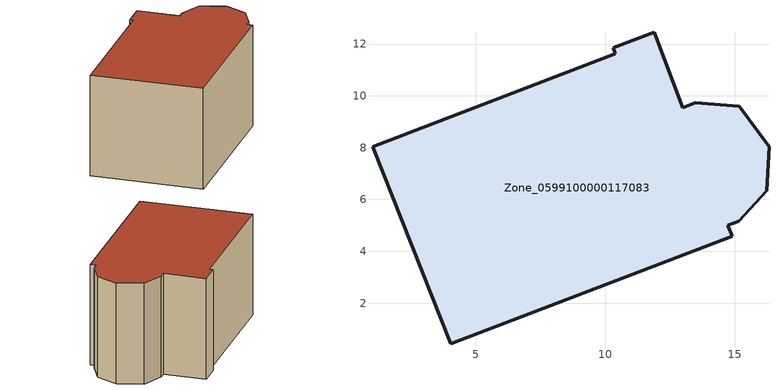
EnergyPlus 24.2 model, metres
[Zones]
Zone_0599100000117083
 floor ground (C_G): 12.99,9.54 13.46,9.74 15.17,9.6 16.31,8.04 16.23,6.34 15.14,5.16 14.73,5 14.89,4.58 4.04,0.42 1.01,8.03 10.39,11.62 10.3,11.85 11.88,12.46 z0
 wall outside (C_F): 13.46,9.74 12.99,9.54 11.88,12.46 10.3,11.85 10.39,11.62 1.01,8.03 4.04,0.42 14.89,4.58 14.73,5 15.14,5.16 16.23,6.34 16.31,8.04 15.17,9.6 13.46,9.74 z0:7.6
 roof outside (C_R): 4.04,0.42 14.89,4.58 14.73,5 15.14,5.16 16.23,6.34 16.31,8.04 15.17,9.6 13.46,9.74 12.99,9.54 11.88,12.46 10.3,11.85 10.39,11.62 1.01,8.03 z7.6
[BUILDING]
Pand.0599100000117083: North Axis=0; Terrain=City; Loads Convergence Tolerance Value=0.04; Temperature Convergence Tolerance Value=0.4; Solar Distribution=FullExterior; Maximum Number of Warmup Days=25; Minimum Number of Warmup Days=1
[Site:Location]
Rotterdam.The.Hague.AP_ZH_NLD Design_Conditions: Latitude=51.96; Longitude=4.45; Time Zone=1; Elevation=-4.5
[SITE:GROUNDTEMPERATURE:BUILDINGSURFACE]
18, 18, 18, 18, 18, 18, 18, 18, 18, 18, 18, 18
[MATERIAL] Thermal Absorptance=0.9; Solar Absorptance=0.7; Visible Absorptance=0.7
Name | Roughness | Thickness | Conductivity | Density | Specific Heat
G.TC.1946-1964 | MediumSmooth | 0.15 | 1 | 540 | 1210
F.TC.1946-1964 | Rough | 0.3 | 0.857143 | 1920 | 840
R.TC.1946-1964 | MediumRough | 0.2 | 0.235294 | 1500 | 1000
[CONSTRUCTION]
C_G: G.TC.1946-1964
C_F: F.TC.1946-1964
C_R: R.TC.1946-1964
[ZONE]
Zone_0599100000117083: Type=1; Multiplier=1; Ceiling Height=Autocalculate; Volume=Autocalculate; Floor Area=autocalculate; Part of Total Floor Area=Yes
[ZONEINFILTRATION:DESIGNFLOWRATE]
Infil_Zone_0599100000117083: Zone or ZoneList or Space or SpaceList=Zone_0599100000117083; Schedule=AlwaysOn; Design Flow Rate Calculation Method=Flow/Area; Flow Rate per Floor Area=0.003; Constant Term Coefficient=1; Temperature Term Coefficient=0; Velocity Term Coefficient=0; Velocity Squared Term Coefficient=0
[HVACTEMPLATE:ZONE:IDEALLOADSAIRSYSTEM]
Zone_0599100000117083: Maximum Heating Supply Air Temperature=50; Minimum Cooling Supply Air Temperature=13; Maximum Heating Supply Air Humidity Ratio=0.0156; Minimum Cooling Supply Air Humidity Ratio=0.0077; Heating Limit=NoLimit; Cooling Limit=NoLimit; Dehumidification Control Type=ConstantSensibleHeatRatio; Cooling Sensible Heat Ratio=0.7; Dehumidification Setpoint=60; Humidification Control Type=None; Humidification Setpoint=30; Outdoor Air Method=None; Outdoor Air Flow Rate per Person=0.00944; Outdoor Air Flow Rate per Zone Floor Area=0; Outdoor Air Flow Rate per Zone=0; Demand Controlled Ventilation Type=None; Outdoor Air Economizer Type=NoEconomizer; Heat Recovery Type=None; Sensible Heat Recovery Effectiveness=0.7; Latent Heat Recovery Effectiveness=0.65
[ZONECONTROL:THERMOSTAT]
ThermostatControl_Zone_0599100000117083: Zone or ZoneList=Zone_0599100000117083; Control Type Schedule=DualSetpointControlType; Control 1=Thermostat_Zone_0599100000117083; Temperature Difference Between Cutout And Setpoint=0
[THERMOSTATSETPOINT:DUALSETPOINT]
Thermostat_Zone_0599100000117083: Heating Setpoint Temperature Schedule=HeatingSetpoint_Zone_0599100000117083; Cooling Setpoint Temperature Schedule=CoolingSetpoint_Zone_0599100000117083
[SCHEDULE:COMPACT]
HeatingSetpoint_Zone_0599100000117083: Through: 12/31, For: AllDays, Until: 24:00, 21
CoolingSetpoint_Zone_0599100000117083: Through: 12/31, For: AllDays, Until: 24:00, 24
DualSetpointControlType: Through: 12/31, For: AllDays, Until: 24:00, 4
AlwaysOn: Through: 12/31, For: AllDays, Until: 24:00, 1
